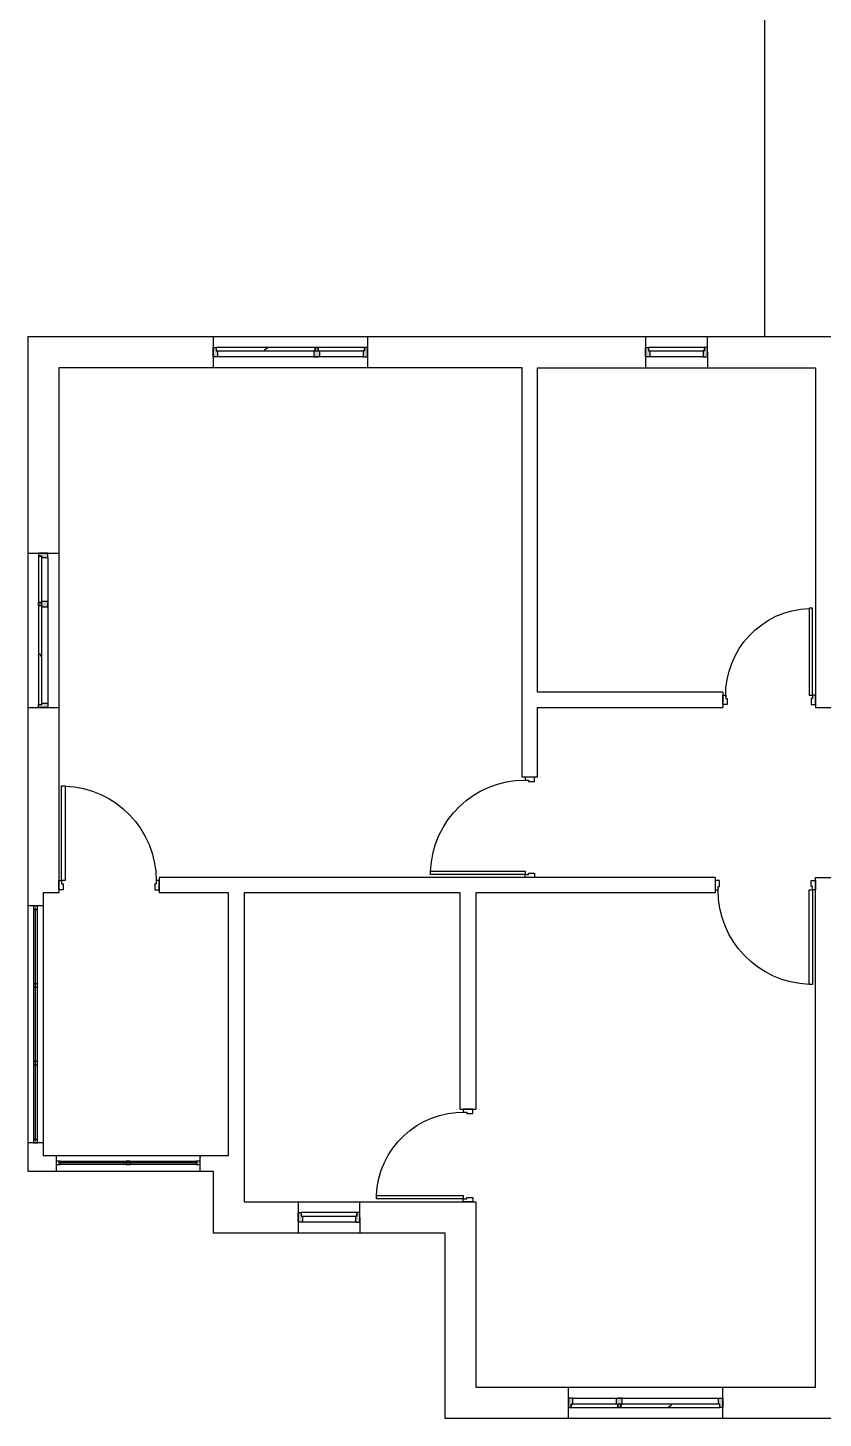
# Model space of a CAD drawing. Header units: inches. Extents: x 9745481 to 9746597, y 8297765 to 8298846.
# Drawn here: x 9745481 to 9745790, y 8297766 to 8298306 of the extents above; entities that cross this region are included whole.
import ezdxf

# ---------------------------------------------------------------- set-up
doc = ezdxf.new("R2010")
doc.units = ezdxf.units.IN
doc.header["$MEASUREMENT"] = 0
doc.layers.add('door', color=7, linetype='Continuous')
doc.layers.add('wall', color=7, linetype='Continuous')

# ---------------------------------------------------------------- blocks, each defined once
blk = doc.blocks.new('*U7')
at = {"layer": 'door'}
blk.add_lwpolyline([(-1.14, 1.83), (-1.14, 38.55), (-2.48, 38.55), (-2.48, 1.83)], close=True, dxfattribs=at)
for points in [[(-37.31, -1.83), (-39, -1.83), (-39, 1.83), (-37.86, 1.83), (-37.86, 0.49), (-37.31, 0.49), (-37.31, -1.83)], [(-1.69, -1.83), (0, -1.83), (0, 1.83), (-1.14, 1.83), (-1.14, 0.49), (-1.69, 0.49), (-1.69, -1.83)]]:
    blk.add_lwpolyline(points, dxfattribs=at)
blk.add_arc((-1.14, 1.83), 36.72, 92.0899, 180, dxfattribs=at)
blk = doc.blocks.new('3ftwide door')
at = {"layer": 'door'}
blk.add_lwpolyline([(1.14, 1.83), (1.14, 35.55), (2.48, 35.55), (2.48, 1.83)], close=True, dxfattribs=at)
for points in [[(1.69, -1.83), (0, -1.83), (0, 1.83), (1.14, 1.83), (1.14, 0.49), (1.69, 0.49), (1.69, -1.83)], [(34.31, -1.83), (36, -1.83), (36, 1.83), (34.86, 1.83), (34.86, 0.49), (34.31, 0.49), (34.31, -1.83)]]:
    blk.add_lwpolyline(points, dxfattribs=at)
blk.add_arc((1.14, 1.83), 33.73, 358.8617, 87.7243, dxfattribs=at)
blk = doc.blocks.new('*U8')
at = {"layer": 'door'}
for points in [[(-1.83, 34.31), (-1.83, 36), (1.83, 36), (1.83, 34.86), (0.49, 34.86), (0.49, 34.31), (-1.83, 34.31)], [(-1.83, 1.69), (-1.83, 0), (1.83, 0), (1.83, 1.14), (0.49, 1.14), (0.49, 1.69), (-1.83, 1.69)]]:
    blk.add_lwpolyline(points, dxfattribs=at)
blk.add_lwpolyline([(1.83, 1.14), (35.55, 1.14), (35.55, 2.48), (1.83, 2.48)], close=True, dxfattribs=at)
blk.add_arc((1.83, 1.14), 33.73, 2.2757, 91.1383, dxfattribs=at)
blk = doc.blocks.new('*U6')
at = {"layer": 'door'}
for points in [[(1.69, 1.83), (0, 1.83), (0, -1.83), (1.14, -1.83), (1.14, -0.49), (1.69, -0.49), (1.69, 1.83)], [(37.31, 1.83), (39, 1.83), (39, -1.83), (37.86, -1.83), (37.86, -0.49), (37.31, -0.49), (37.31, 1.83)]]:
    blk.add_lwpolyline(points, dxfattribs=at)
blk.add_lwpolyline([(1.14, -1.83), (1.14, -38.55), (2.48, -38.55), (2.48, -1.83)], close=True, dxfattribs=at)
blk.add_arc((1.14, -1.83), 36.72, 272.0899, 0, dxfattribs=at)
blk = doc.blocks.new('*U9')
at = {"layer": 'door'}
for points in [[(-1.83, 37.31), (-1.83, 39), (1.83, 39), (1.83, 37.86), (0.49, 37.86), (0.49, 37.31), (-1.83, 37.31)], [(-1.83, 1.69), (-1.83, 0), (1.83, 0), (1.83, 1.14), (0.49, 1.14), (0.49, 1.69), (-1.83, 1.69)]]:
    blk.add_lwpolyline(points, dxfattribs=at)
blk.add_lwpolyline([(1.83, 1.14), (38.55, 1.14), (38.55, 2.48), (1.83, 2.48)], close=True, dxfattribs=at)
blk.add_arc((1.83, 1.14), 36.72, 2.0899, 90, dxfattribs=at)
blk = doc.blocks.new('*U13')
at = {"layer": 'door'}
h = blk.add_hatch(color=256, dxfattribs=at)
h.dxf.hatch_style = 1
h.paths.add_polyline_path([(0.49, 30.14), (0.49, 30.69), (1.83, 30.69), (1.83, 31.83), (-1.83, 31.83), (-1.83, 30.89), (-1.83, 30.14)])
h.paths.add_polyline_path([(0.49, 10.9), (0.49, 11.45), (0.49, 13.14), (-1.83, 13.14), (-1.83, 12.39), (-1.83, 10.9)])
h.paths.add_polyline_path([(1.83, 11.45), (1.83, 12.59), (0.49, 12.59), (0.49, 11.45)])
h.paths.add_polyline_path([(1.83, -28.17), (1.83, -27.03), (0.49, -27.03), (0.49, -26.48), (-1.83, -26.48), (-1.83, -27.23), (-1.83, -28.17)])
for p, q in [((6, 31.83), (-6, 31.83)), ((-1.83, 30.14), (-1.83, -26.48)), ((0.49, 30.69), (1.83, 30.69)), ((0.49, 30.14), (0.49, 30.69)), ((0.49, 10.9), (0.49, 13.14)), ((0.49, 11.45), (1.83, 11.45)), ((1.83, 12.59), (1.83, 11.45)), ((0.86, -8.39), (0.49, -8.39)), ((1.83, -7.19), (1.46, -7.19)), ((0.49, -27.03), (0.49, -26.48)), ((6, -28.17), (-6, -28.17)), ((1.83, -27.03), (0.49, -27.03))]:
    blk.add_line(p, q, dxfattribs=at)
for points in [[(-1.83, 30.89), (-1.83, 31.83), (1.83, 31.83), (1.83, 30.69), (0.49, 30.69), (0.49, 30.14), (-1.83, 30.14), (-1.83, 30.89)], [(0.49, 11.45), (1.83, 11.45), (1.83, 12.59), (0.49, 12.59), (0.49, 13.14), (-1.83, 13.14), (-1.83, 12.39)], [(-1.83, 11.65), (-1.83, 12.59)], [(0.49, 12.59), (1.83, 12.59), (1.83, 11.45), (0.49, 11.45), (0.49, 10.9), (-1.83, 10.9), (-1.83, 11.65)], [(-1.83, 12.39), (-1.83, 11.45)], [(1.83, -7.19), (1.46, -7.19), (0.86, -8.39), (0.49, -8.39)], [(-1.83, -27.23), (-1.83, -28.17), (1.83, -28.17), (1.83, -27.03), (0.49, -27.03), (0.49, -26.48), (-1.83, -26.48), (-1.83, -27.23)]]:
    blk.add_lwpolyline(points, dxfattribs=at)
for points in [[(1.83, 30.69), (1.83, 12.59), (0.49, 12.59), (0.49, 30.69)], [(1.83, 11.45), (1.83, -27.03), (0.49, -27.03), (0.49, 11.45)]]:
    blk.add_lwpolyline(points, close=True, dxfattribs=at)
for p in [(1.83, 11.45), (1.83, -7.79)]:
    blk.add_point(p, dxfattribs=at)
blk = doc.blocks.new('2 feet window')
at = {"layer": 'door'}
h = blk.add_hatch(color=256, dxfattribs=at)
h.dxf.hatch_style = 1
h.paths.add_polyline_path([(-10.31, -0.67), (-10.86, -0.67), (-10.86, 0.67), (-12, 0.67), (-12, -1.16), (-12, -2.99), (-11.06, -2.99), (-10.31, -2.99)])
h.paths.add_polyline_path([(12, 0.67), (10.86, 0.67), (10.86, -0.67), (10.31, -0.67), (10.31, -2.99), (11.06, -2.99), (12, -2.99)])
for p, q in [((-12, -1.16), (-12, 4.84)), ((12, 4.84), (12, -7.16)), ((-12, -1.16), (-12, -7.16)), ((-10.31, -2.99), (10.31, -2.99))]:
    blk.add_line(p, q, dxfattribs=at)
for points in [[(-11.06, -2.99), (-12, -2.99), (-12, 0.67), (-10.86, 0.67), (-10.86, -0.67), (-10.31, -0.67), (-10.31, -2.99), (-11.06, -2.99)], [(11.06, -2.99), (12, -2.99), (12, 0.67), (10.86, 0.67), (10.86, -0.67), (10.31, -0.67), (10.31, -2.99), (11.06, -2.99)]]:
    blk.add_lwpolyline(points, dxfattribs=at)
blk.add_lwpolyline([(-10.86, 0.67), (10.86, 0.67), (10.86, -0.67), (-10.86, -0.67)], close=True, dxfattribs=at)
blk = doc.blocks.new('5 feet window')
at = {"layer": 'door'}
h = blk.add_hatch(color=256, dxfattribs=at)
h.dxf.hatch_style = 1
h.paths.add_polyline_path([(-28.31, 2.32), (-28.86, 2.32), (-28.86, 3.66), (-30, 3.66), (-30, 0), (-29.06, 0), (-28.31, 0)])
h.paths.add_polyline_path([(-9.07, 2.32), (-9.62, 2.32), (-11.31, 2.32), (-11.31, 0), (-10.56, 0), (-9.07, 0)])
h.paths.add_polyline_path([(-9.62, 3.66), (-10.76, 3.66), (-10.76, 2.32), (-9.62, 2.32)])
h.paths.add_polyline_path([(30, 3.66), (28.86, 3.66), (28.86, 2.32), (28.31, 2.32), (28.31, 0), (29.06, 0), (30, 0)])
for p, q in [((-30, 7.83), (-30, -4.17)), ((30, 7.83), (30, -4.17)), ((-28.86, 2.32), (-28.86, 3.66)), ((-28.31, 2.32), (-28.86, 2.32)), ((-28.31, 0), (28.31, 0)), ((-9.07, 2.32), (-11.31, 2.32)), ((-10.76, 3.66), (-9.62, 3.66)), ((-9.62, 2.32), (-9.62, 3.66)), ((9.02, 3.66), (9.02, 3.29)), ((10.22, 2.69), (10.22, 2.32)), ((28.86, 2.32), (28.31, 2.32)), ((28.86, 3.66), (28.86, 2.32))]:
    blk.add_line(p, q, dxfattribs=at)
for points in [[(-29.06, 0), (-30, 0), (-30, 3.66), (-28.86, 3.66), (-28.86, 2.32), (-28.31, 2.32), (-28.31, 0), (-29.06, 0)], [(-9.62, 2.32), (-9.62, 3.66), (-10.76, 3.66), (-10.76, 2.32), (-11.31, 2.32), (-11.31, 0), (-10.56, 0)], [(-10.76, 2.32), (-10.76, 3.66), (-9.62, 3.66), (-9.62, 2.32), (-9.07, 2.32), (-9.07, 0), (-9.82, 0)], [(9.02, 3.66), (9.02, 3.29), (10.22, 2.69), (10.22, 2.32)], [(29.06, 0), (30, 0), (30, 3.66), (28.86, 3.66), (28.86, 2.32), (28.31, 2.32), (28.31, 0), (29.06, 0)], [(-9.82, 0), (-10.76, 0)], [(-10.56, 0), (-9.62, 0)]]:
    blk.add_lwpolyline(points, dxfattribs=at)
for points in [[(-28.86, 3.66), (-10.76, 3.66), (-10.76, 2.32), (-28.86, 2.32)], [(-9.62, 3.66), (28.86, 3.66), (28.86, 2.32), (-9.62, 2.32)]]:
    blk.add_lwpolyline(points, close=True, dxfattribs=at)
for p in [(-9.62, 3.66), (9.62, 3.66)]:
    blk.add_point(p, dxfattribs=at)
blk = doc.blocks.new('*U12')
at = {"layer": 'door'}
h = blk.add_hatch(color=256, dxfattribs=at)
h.dxf.hatch_style = 1
h.paths.add_polyline_path([(28.31, 1.34), (28.86, 1.34), (28.86, 0), (30, 0), (30, 3.66), (29.06, 3.66), (28.31, 3.66)])
h.paths.add_polyline_path([(9.07, 1.34), (9.62, 1.34), (11.31, 1.34), (11.31, 3.66), (10.56, 3.66), (9.07, 3.66)])
h.paths.add_polyline_path([(9.62, 0), (10.76, 0), (10.76, 1.34), (9.62, 1.34)])
h.paths.add_polyline_path([(-30, 0), (-28.86, 0), (-28.86, 1.34), (-28.31, 1.34), (-28.31, 3.66), (-29.06, 3.66), (-30, 3.66)])
for p, q in [((-30, -4.17), (-30, 7.83)), ((30, -4.17), (30, 7.83)), ((-28.86, 0), (-28.86, 1.34)), ((-28.86, 1.34), (-28.31, 1.34)), ((28.31, 3.66), (-28.31, 3.66)), ((-10.22, 0.97), (-10.22, 1.34)), ((-9.02, 0), (-9.02, 0.37)), ((9.07, 1.34), (11.31, 1.34)), ((9.62, 1.34), (9.62, 0)), ((28.31, 1.34), (28.86, 1.34)), ((28.86, 1.34), (28.86, 0)), ((10.76, 0), (9.62, 0))]:
    blk.add_line(p, q, dxfattribs=at)
for points in [[(-29.06, 3.66), (-30, 3.66), (-30, 0), (-28.86, 0), (-28.86, 1.34), (-28.31, 1.34), (-28.31, 3.66), (-29.06, 3.66)], [(-9.02, 0), (-9.02, 0.37), (-10.22, 0.97), (-10.22, 1.34)], [(10.76, 1.34), (10.76, 0), (9.62, 0), (9.62, 1.34), (9.07, 1.34), (9.07, 3.66), (9.82, 3.66)], [(10.56, 3.66), (9.62, 3.66)], [(9.62, 1.34), (9.62, 0), (10.76, 0), (10.76, 1.34), (11.31, 1.34), (11.31, 3.66), (10.56, 3.66)], [(9.82, 3.66), (10.76, 3.66)], [(29.06, 3.66), (30, 3.66), (30, 0), (28.86, 0), (28.86, 1.34), (28.31, 1.34), (28.31, 3.66), (29.06, 3.66)]]:
    blk.add_lwpolyline(points, dxfattribs=at)
for points in [[(9.62, 0), (-28.86, 0), (-28.86, 1.34), (9.62, 1.34)], [(28.86, 0), (10.76, 0), (10.76, 1.34), (28.86, 1.34)]]:
    blk.add_lwpolyline(points, close=True, dxfattribs=at)
for p in [(-9.62, 0), (9.62, 0)]:
    blk.add_point(p, dxfattribs=at)
blk = doc.blocks.new('*U65')
at = {"layer": 'door'}
blk.add_lwpolyline([(-0.8, 0.65), (0.8, 0.65), (0.8, -0.65), (-0.8, -0.65)], close=True, dxfattribs=at)
blk = doc.blocks.new('*U66')
at = {"layer": 'door', "color": 0, "linetype": 'ByBlock', "lineweight": -2, "transparency": 16777216}
for p in [(9746531.13, 8297864.66), (9746558.33, 8297864.66), (9746585.53, 8297864.66)]:
    blk.add_blockref('*U65', p, dxfattribs=at)
blk = doc.blocks.new('*U67')
at = {"layer": 'door'}
blk.add_lwpolyline([(0.65, 0.8), (0.65, -0.8), (-0.65, -0.8), (-0.65, 0.8)], close=True, dxfattribs=at)
blk = doc.blocks.new('*U68')
at = {"layer": 'door', "color": 0, "linetype": 'ByBlock', "lineweight": -2, "transparency": 16777216, "rotation": 89.9999999989016}
for p in [(9746594.33, 8297963.71), (9746594.33, 8297933.53), (9746594.33, 8297903.35), (9746594.33, 8297873.16)]:
    blk.add_blockref('*U67', p, dxfattribs=at)
blk = doc.blocks.new('*U212')
at = {"layer": 'door'}
blk.add_lwpolyline([(-0.8, 0.65), (0.8, 0.65), (0.8, -0.65), (-0.8, -0.65)], close=True, dxfattribs=at)
blk = doc.blocks.new('*U213')
at = {"layer": 'door', "color": 0, "linetype": 'ByBlock', "lineweight": -2, "transparency": 16777216}
for p in [(9746531.13, 8297864.66), (9746558.33, 8297864.66), (9746585.53, 8297864.66)]:
    blk.add_blockref('*U212', p, dxfattribs=at)
blk = doc.blocks.new('*U214')
at = {"layer": 'door'}
blk.add_lwpolyline([(0.65, 0.8), (0.65, -0.8), (-0.65, -0.8), (-0.65, 0.8)], close=True, dxfattribs=at)
blk = doc.blocks.new('*U215')
at = {"layer": 'door', "color": 0, "linetype": 'ByBlock', "lineweight": -2, "transparency": 16777216, "rotation": 89.9999999989016}
for p in [(9746594.33, 8297963.71), (9746594.33, 8297933.53), (9746594.33, 8297903.35), (9746594.33, 8297873.16)]:
    blk.add_blockref('*U214', p, dxfattribs=at)
blk = doc.blocks.new('*U290')
at = {"layer": 'door'}
blk.add_lwpolyline([(-0.8, 0.65), (0.8, 0.65), (0.8, -0.65), (-0.8, -0.65)], close=True, dxfattribs=at)
blk = doc.blocks.new('*U291')
at = {"layer": 'door', "color": 0, "linetype": 'ByBlock', "lineweight": -2, "transparency": 16777216}
for p in [(9746531.13, 8297864.66), (9746558.33, 8297864.66), (9746585.53, 8297864.66)]:
    blk.add_blockref('*U290', p, dxfattribs=at)
blk = doc.blocks.new('*U292')
at = {"layer": 'door'}
blk.add_lwpolyline([(0.65, 0.8), (0.65, -0.8), (-0.65, -0.8), (-0.65, 0.8)], close=True, dxfattribs=at)
blk = doc.blocks.new('*U293')
at = {"layer": 'door', "color": 0, "linetype": 'ByBlock', "lineweight": -2, "transparency": 16777216, "rotation": 89.9999999989016}
for p in [(9746594.33, 8297963.71), (9746594.33, 8297933.53), (9746594.33, 8297903.35), (9746594.33, 8297873.16)]:
    blk.add_blockref('*U292', p, dxfattribs=at)
blk = doc.blocks.new('*U368')
at = {"layer": 'door'}
blk.add_lwpolyline([(-0.8, 0.65), (0.8, 0.65), (0.8, -0.65), (-0.8, -0.65)], close=True, dxfattribs=at)
blk = doc.blocks.new('*U369')
at = {"layer": 'door', "color": 0, "linetype": 'ByBlock', "lineweight": -2, "transparency": 16777216}
for p in [(9746531.13, 8297864.66), (9746558.33, 8297864.66), (9746585.53, 8297864.66)]:
    blk.add_blockref('*U368', p, dxfattribs=at)
blk = doc.blocks.new('*U370')
at = {"layer": 'door'}
blk.add_lwpolyline([(0.65, 0.8), (0.65, -0.8), (-0.65, -0.8), (-0.65, 0.8)], close=True, dxfattribs=at)
blk = doc.blocks.new('*U371')
at = {"layer": 'door', "color": 0, "linetype": 'ByBlock', "lineweight": -2, "transparency": 16777216, "rotation": 89.9999999989016}
for p in [(9746594.33, 8297963.71), (9746594.33, 8297933.53), (9746594.33, 8297903.35), (9746594.33, 8297873.16)]:
    blk.add_blockref('*U370', p, dxfattribs=at)
blk = doc.blocks.new('*U446')
at = {"layer": 'door'}
blk.add_lwpolyline([(-0.8, 0.65), (0.8, 0.65), (0.8, -0.65), (-0.8, -0.65)], close=True, dxfattribs=at)
blk = doc.blocks.new('*U447')
at = {"layer": 'door', "color": 0, "linetype": 'ByBlock', "lineweight": -2, "transparency": 16777216}
for p in [(9746531.13, 8297864.66), (9746558.33, 8297864.66), (9746585.53, 8297864.66)]:
    blk.add_blockref('*U446', p, dxfattribs=at)
blk = doc.blocks.new('*U448')
at = {"layer": 'door'}
blk.add_lwpolyline([(0.65, 0.8), (0.65, -0.8), (-0.65, -0.8), (-0.65, 0.8)], close=True, dxfattribs=at)
blk = doc.blocks.new('*U449')
at = {"layer": 'door', "color": 0, "linetype": 'ByBlock', "lineweight": -2, "transparency": 16777216, "rotation": 89.9999999989016}
for p in [(9746594.33, 8297963.71), (9746594.33, 8297933.53), (9746594.33, 8297903.35), (9746594.33, 8297873.16)]:
    blk.add_blockref('*U448', p, dxfattribs=at)

msp = doc.modelspace()

# ---------------------------------------------------------------- linework, layer by layer
for p, q in [((9745767.66, 8298185.51), (9745767.66, 8298425.51)), ((9745767.66, 8298185.51, 120), (9745767.66, 8298425.51, 120)), ((9745767.66, 8298185.51, 240), (9745767.66, 8298425.51, 240)), ((9745767.66, 8298185.51, 360), (9745767.66, 8298425.51, 360)), ((9745767.66, 8298185.51, 480), (9745767.66, 8298425.51, 480))]:
    msp.add_line(p, q)
at = {"layer": 'door'}
for p, q in [((9745487.33, 8297964.51), (9745481.33, 8297964.51)), ((9745487.33, 8297964.51, 120), (9745481.33, 8297964.51, 120)), ((9745487.33, 8297964.51, 240), (9745481.33, 8297964.51, 240)), ((9745487.33, 8297964.51, 360), (9745481.33, 8297964.51, 360)), ((9745487.33, 8297964.51, 480), (9745481.33, 8297964.51, 480)), ((9745484.33, 8297873.16), (9745484.33, 8297963.71)), ((9745484.33, 8297873.16, 120), (9745484.33, 8297963.71, 120)), ((9745484.33, 8297873.16, 240), (9745484.33, 8297963.71, 240)), ((9745484.33, 8297873.16, 360), (9745484.33, 8297963.71, 360)), ((9745484.33, 8297873.16, 480), (9745484.33, 8297963.71, 480)), ((9745487.33, 8297872.51), (9745481.33, 8297872.51)), ((9745487.33, 8297872.51, 120), (9745481.33, 8297872.51, 120)), ((9745487.33, 8297872.51, 240), (9745481.33, 8297872.51, 240)), ((9745487.33, 8297872.51, 360), (9745481.33, 8297872.51, 360)), ((9745487.33, 8297872.51, 480), (9745481.33, 8297872.51, 480)), ((9745492.33, 8297867.51), (9745492.33, 8297861.51)), ((9745492.33, 8297867.51, 120), (9745492.33, 8297861.51, 120)), ((9745492.33, 8297867.51, 240), (9745492.33, 8297861.51, 240)), ((9745492.33, 8297867.51, 360), (9745492.33, 8297861.51, 360)), ((9745492.33, 8297867.51, 480), (9745492.33, 8297861.51, 480)), ((9745548.33, 8297861.51), (9745548.33, 8297867.51)), ((9745548.33, 8297867.51), (9745548.33, 8297866.71)), ((9745548.33, 8297861.51, 120), (9745548.33, 8297867.51, 120)), ((9745548.33, 8297867.51, 120), (9745548.33, 8297866.71, 120)), ((9745548.33, 8297861.51, 240), (9745548.33, 8297867.51, 240)), ((9745548.33, 8297867.51, 240), (9745548.33, 8297866.71, 240)), ((9745548.33, 8297861.51, 360), (9745548.33, 8297867.51, 360)), ((9745548.33, 8297867.51, 360), (9745548.33, 8297866.71, 360)), ((9745548.33, 8297861.51, 480), (9745548.33, 8297867.51, 480)), ((9745548.33, 8297867.51, 480), (9745548.33, 8297866.71, 480)), ((9745547.53, 8297864.66), (9745493.13, 8297864.66)), ((9745547.53, 8297864.66, 120), (9745493.13, 8297864.66, 120)), ((9745547.53, 8297864.66, 240), (9745493.13, 8297864.66, 240)), ((9745547.53, 8297864.66, 360), (9745493.13, 8297864.66, 360)), ((9745547.53, 8297864.66, 480), (9745493.13, 8297864.66, 480))]:
    msp.add_line(p, q, dxfattribs=at)
for points in [[(9745485.13, 8297963.06), (9745483.53, 8297963.06), (9745483.53, 8297873.81), (9745485.13, 8297873.81)], [(9745546.73, 8297864.01), (9745493.93, 8297864.01), (9745493.93, 8297865.31), (9745546.73, 8297865.31)]]:
    msp.add_lwpolyline(points, close=True, dxfattribs=at)
for points, elevation in [([(9745485.13, 8297963.06), (9745483.53, 8297963.06), (9745483.53, 8297873.81), (9745485.13, 8297873.81)], 120), ([(9745485.13, 8297963.06), (9745483.53, 8297963.06), (9745483.53, 8297873.81), (9745485.13, 8297873.81)], 240), ([(9745485.13, 8297963.06), (9745483.53, 8297963.06), (9745483.53, 8297873.81), (9745485.13, 8297873.81)], 360), ([(9745485.13, 8297963.06), (9745483.53, 8297963.06), (9745483.53, 8297873.81), (9745485.13, 8297873.81)], 480), ([(9745546.73, 8297864.01), (9745493.93, 8297864.01), (9745493.93, 8297865.31), (9745546.73, 8297865.31)], 120), ([(9745546.73, 8297864.01), (9745493.93, 8297864.01), (9745493.93, 8297865.31), (9745546.73, 8297865.31)], 240), ([(9745546.73, 8297864.01), (9745493.93, 8297864.01), (9745493.93, 8297865.31), (9745546.73, 8297865.31)], 360), ([(9745546.73, 8297864.01), (9745493.93, 8297864.01), (9745493.93, 8297865.31), (9745546.73, 8297865.31)], 480)]:
    msp.add_lwpolyline(points, close=True, dxfattribs=dict(at, elevation=elevation))
at = {"layer": 'wall'}
for p, q in [((9745493.33, 8298185.51), (9745481.33, 8298185.51)), ((9745481.33, 8298185.51), (9745481.33, 8297861.51)), ((9745493.33, 8298185.51, 120), (9745481.33, 8298185.51, 120)), ((9745481.33, 8298185.51, 120), (9745481.33, 8297861.51, 120)), ((9745493.33, 8298185.51, 240), (9745481.33, 8298185.51, 240)), ((9745481.33, 8298185.51, 240), (9745481.33, 8297861.51, 240)), ((9745493.33, 8298185.51, 360), (9745481.33, 8298185.51, 360)), ((9745481.33, 8298185.51, 360), (9745481.33, 8297861.51, 360)), ((9745493.33, 8298185.51, 480), (9745481.33, 8298185.51, 480)), ((9745481.33, 8298185.51, 480), (9745481.33, 8297861.51, 480)), ((9745793.33, 8298185.51), (9745493.33, 8298185.51)), ((9745793.33, 8298185.51, 120), (9745493.33, 8298185.51, 120)), ((9745793.33, 8298185.51, 240), (9745493.33, 8298185.51, 240)), ((9745793.33, 8298185.51, 360), (9745493.33, 8298185.51, 360)), ((9745793.33, 8298185.51, 480), (9745493.33, 8298185.51, 480)), ((9745493.33, 8298173.51), (9745493.33, 8297969.51)), ((9745493.33, 8298173.51, 120), (9745493.33, 8297969.51, 120)), ((9745493.33, 8298173.51, 240), (9745493.33, 8297969.51, 240)), ((9745493.33, 8298173.51, 360), (9745493.33, 8297969.51, 360)), ((9745493.33, 8298173.51, 480), (9745493.33, 8297969.51, 480)), ((9745787.33, 8298173.51), (9745787.33, 8298041.51)), ((9745787.33, 8298173.51, 120), (9745787.33, 8298041.51, 120)), ((9745787.33, 8298173.51, 240), (9745787.33, 8298041.51, 240)), ((9745787.33, 8298173.51, 360), (9745787.33, 8298041.51, 360)), ((9745787.33, 8298173.51, 480), (9745787.33, 8298041.51, 480)), ((9745751.33, 8298047.51), (9745751.33, 8298041.51)), ((9745751.33, 8298047.51, 120), (9745751.33, 8298041.51, 120)), ((9745751.33, 8298047.51, 240), (9745751.33, 8298041.51, 240)), ((9745751.33, 8298047.51, 360), (9745751.33, 8298041.51, 360)), ((9745751.33, 8298047.51, 480), (9745751.33, 8298041.51, 480)), ((9745787.33, 8298041.51), (9745793.33, 8298041.51)), ((9745787.33, 8298041.51, 120), (9745793.33, 8298041.51, 120)), ((9745787.33, 8298041.51, 240), (9745793.33, 8298041.51, 240)), ((9745787.33, 8298041.51, 360), (9745793.33, 8298041.51, 360)), ((9745787.33, 8298041.51, 480), (9745793.33, 8298041.51, 480)), ((9745679.33, 8298014.51), (9745673.33, 8298014.51)), ((9745679.33, 8298014.51, 120), (9745673.33, 8298014.51, 120)), ((9745679.33, 8298014.51, 240), (9745673.33, 8298014.51, 240)), ((9745679.33, 8298014.51, 360), (9745673.33, 8298014.51, 360)), ((9745679.33, 8298014.51, 480), (9745673.33, 8298014.51, 480)), ((9745532.33, 8297975.51), (9745532.33, 8297969.51)), ((9745532.33, 8297975.51, 120), (9745532.33, 8297969.51, 120)), ((9745532.33, 8297975.51, 240), (9745532.33, 8297969.51, 240)), ((9745532.33, 8297975.51, 360), (9745532.33, 8297969.51, 360)), ((9745532.33, 8297975.51, 480), (9745532.33, 8297969.51, 480)), ((9745748.33, 8297975.51), (9745748.33, 8297969.51)), ((9745748.33, 8297975.51, 120), (9745748.33, 8297969.51, 120)), ((9745748.33, 8297975.51, 240), (9745748.33, 8297969.51, 240)), ((9745748.33, 8297975.51, 360), (9745748.33, 8297969.51, 360)), ((9745748.33, 8297975.51, 480), (9745748.33, 8297969.51, 480)), ((9745787.33, 8297975.51), (9745793.33, 8297975.51)), ((9745787.33, 8297975.51, 120), (9745793.33, 8297975.51, 120)), ((9745787.33, 8297975.51, 240), (9745793.33, 8297975.51, 240)), ((9745787.33, 8297975.51, 360), (9745793.33, 8297975.51, 360)), ((9745787.33, 8297975.51, 480), (9745793.33, 8297975.51, 480)), ((9745649.33, 8297885.51), (9745655.33, 8297885.51)), ((9745649.33, 8297885.51, 120), (9745655.33, 8297885.51, 120)), ((9745649.33, 8297885.51, 240), (9745655.33, 8297885.51, 240)), ((9745649.33, 8297885.51, 360), (9745655.33, 8297885.51, 360)), ((9745649.33, 8297885.51, 480), (9745655.33, 8297885.51, 480)), ((9745481.33, 8297861.51), (9745553.33, 8297861.51)), ((9745481.33, 8297861.51, 120), (9745553.33, 8297861.51, 120)), ((9745481.33, 8297861.51, 240), (9745553.33, 8297861.51, 240)), ((9745481.33, 8297861.51, 360), (9745553.33, 8297861.51, 360)), ((9745481.33, 8297861.51, 480), (9745553.33, 8297861.51, 480)), ((9745553.33, 8297861.51), (9745553.33, 8297837.51)), ((9745553.33, 8297861.51, 120), (9745553.33, 8297837.51, 120)), ((9745553.33, 8297861.51, 240), (9745553.33, 8297837.51, 240)), ((9745553.33, 8297861.51, 360), (9745553.33, 8297837.51, 360)), ((9745553.33, 8297861.51, 480), (9745553.33, 8297837.51, 480)), ((9745565.33, 8297849.51), (9745655.33, 8297849.51)), ((9745565.33, 8297849.51, 120), (9745655.33, 8297849.51, 120)), ((9745565.33, 8297849.51, 240), (9745655.33, 8297849.51, 240)), ((9745565.33, 8297849.51, 360), (9745655.33, 8297849.51, 360)), ((9745565.33, 8297849.51, 480), (9745655.33, 8297849.51, 480)), ((9745553.33, 8297837.51), (9745643.33, 8297837.51)), ((9745553.33, 8297837.51, 120), (9745643.33, 8297837.51, 120)), ((9745553.33, 8297837.51, 240), (9745643.33, 8297837.51, 240)), ((9745553.33, 8297837.51, 360), (9745643.33, 8297837.51, 360)), ((9745553.33, 8297837.51, 480), (9745643.33, 8297837.51, 480)), ((9745643.33, 8297837.51), (9745643.33, 8297777.51)), ((9745643.33, 8297837.51, 120), (9745643.33, 8297777.51, 120)), ((9745643.33, 8297837.51, 240), (9745643.33, 8297777.51, 240)), ((9745643.33, 8297837.51, 360), (9745643.33, 8297777.51, 360)), ((9745643.33, 8297837.51, 480), (9745643.33, 8297777.51, 480)), ((9745643.33, 8297777.51), (9745643.33, 8297765.51)), ((9745643.33, 8297777.51, 120), (9745643.33, 8297765.51, 120)), ((9745643.33, 8297777.51, 240), (9745643.33, 8297765.51, 240)), ((9745643.33, 8297777.51, 360), (9745643.33, 8297765.51, 360)), ((9745643.33, 8297777.51, 480), (9745643.33, 8297765.51, 480)), ((9745643.33, 8297765.51), (9745925.33, 8297765.51)), ((9745643.33, 8297765.51, 120), (9745925.33, 8297765.51, 120)), ((9745643.33, 8297765.51, 240), (9745925.33, 8297765.51, 240)), ((9745643.33, 8297765.51, 360), (9745925.33, 8297765.51, 360)), ((9745643.33, 8297765.51, 480), (9745925.33, 8297765.51, 480))]:
    msp.add_line(p, q, dxfattribs=at)
for points in [[(9745673.33, 8298014.51), (9745673.33, 8298173.51), (9745493.33, 8298173.51)], [(9745751.33, 8298047.51), (9745679.33, 8298047.51), (9745679.33, 8298173.51), (9745787.33, 8298173.51)], [(9745679.33, 8298014.51), (9745679.33, 8298041.51), (9745751.33, 8298041.51)], [(9745748.33, 8297975.51), (9745532.33, 8297975.51)], [(9745655.33, 8297849.51), (9745655.33, 8297777.51), (9745787.33, 8297777.51), (9745787.33, 8297975.51)], [(9745493.33, 8297969.51), (9745487.33, 8297969.51), (9745487.33, 8297867.51), (9745559.33, 8297867.51), (9745559.33, 8297969.51), (9745532.33, 8297969.51)], [(9745649.33, 8297885.51), (9745649.33, 8297969.51), (9745565.33, 8297969.51), (9745565.33, 8297849.51)], [(9745748.33, 8297969.51), (9745655.33, 8297969.51), (9745655.33, 8297885.51)]]:
    msp.add_lwpolyline(points, dxfattribs=at)
for points, elevation in [([(9745673.33, 8298014.51), (9745673.33, 8298173.51), (9745493.33, 8298173.51)], 120), ([(9745673.33, 8298014.51), (9745673.33, 8298173.51), (9745493.33, 8298173.51)], 240), ([(9745673.33, 8298014.51), (9745673.33, 8298173.51), (9745493.33, 8298173.51)], 360), ([(9745673.33, 8298014.51), (9745673.33, 8298173.51), (9745493.33, 8298173.51)], 480), ([(9745751.33, 8298047.51), (9745679.33, 8298047.51), (9745679.33, 8298173.51), (9745787.33, 8298173.51)], 120), ([(9745751.33, 8298047.51), (9745679.33, 8298047.51), (9745679.33, 8298173.51), (9745787.33, 8298173.51)], 240), ([(9745751.33, 8298047.51), (9745679.33, 8298047.51), (9745679.33, 8298173.51), (9745787.33, 8298173.51)], 360), ([(9745751.33, 8298047.51), (9745679.33, 8298047.51), (9745679.33, 8298173.51), (9745787.33, 8298173.51)], 480), ([(9745679.33, 8298014.51), (9745679.33, 8298041.51), (9745751.33, 8298041.51)], 120), ([(9745679.33, 8298014.51), (9745679.33, 8298041.51), (9745751.33, 8298041.51)], 240), ([(9745679.33, 8298014.51), (9745679.33, 8298041.51), (9745751.33, 8298041.51)], 360), ([(9745679.33, 8298014.51), (9745679.33, 8298041.51), (9745751.33, 8298041.51)], 480), ([(9745748.33, 8297975.51), (9745532.33, 8297975.51)], 120), ([(9745748.33, 8297975.51), (9745532.33, 8297975.51)], 240), ([(9745748.33, 8297975.51), (9745532.33, 8297975.51)], 360), ([(9745748.33, 8297975.51), (9745532.33, 8297975.51)], 480), ([(9745655.33, 8297849.51), (9745655.33, 8297777.51), (9745787.33, 8297777.51), (9745787.33, 8297975.51)], 120), ([(9745655.33, 8297849.51), (9745655.33, 8297777.51), (9745787.33, 8297777.51), (9745787.33, 8297975.51)], 240), ([(9745655.33, 8297849.51), (9745655.33, 8297777.51), (9745787.33, 8297777.51), (9745787.33, 8297975.51)], 360), ([(9745655.33, 8297849.51), (9745655.33, 8297777.51), (9745787.33, 8297777.51), (9745787.33, 8297975.51)], 480), ([(9745493.33, 8297969.51), (9745487.33, 8297969.51), (9745487.33, 8297867.51), (9745559.33, 8297867.51), (9745559.33, 8297969.51), (9745532.33, 8297969.51)], 120), ([(9745493.33, 8297969.51), (9745487.33, 8297969.51), (9745487.33, 8297867.51), (9745559.33, 8297867.51), (9745559.33, 8297969.51), (9745532.33, 8297969.51)], 240), ([(9745493.33, 8297969.51), (9745487.33, 8297969.51), (9745487.33, 8297867.51), (9745559.33, 8297867.51), (9745559.33, 8297969.51), (9745532.33, 8297969.51)], 360), ([(9745493.33, 8297969.51), (9745487.33, 8297969.51), (9745487.33, 8297867.51), (9745559.33, 8297867.51), (9745559.33, 8297969.51), (9745532.33, 8297969.51)], 480), ([(9745649.33, 8297885.51), (9745649.33, 8297969.51), (9745565.33, 8297969.51), (9745565.33, 8297849.51)], 120), ([(9745649.33, 8297885.51), (9745649.33, 8297969.51), (9745565.33, 8297969.51), (9745565.33, 8297849.51)], 240), ([(9745649.33, 8297885.51), (9745649.33, 8297969.51), (9745565.33, 8297969.51), (9745565.33, 8297849.51)], 360), ([(9745649.33, 8297885.51), (9745649.33, 8297969.51), (9745565.33, 8297969.51), (9745565.33, 8297849.51)], 480), ([(9745748.33, 8297969.51), (9745655.33, 8297969.51), (9745655.33, 8297885.51)], 120), ([(9745748.33, 8297969.51), (9745655.33, 8297969.51), (9745655.33, 8297885.51)], 240), ([(9745748.33, 8297969.51), (9745655.33, 8297969.51), (9745655.33, 8297885.51)], 360), ([(9745748.33, 8297969.51), (9745655.33, 8297969.51), (9745655.33, 8297885.51)], 480)]:
    msp.add_lwpolyline(points, dxfattribs=dict(at, elevation=elevation))

# ---------------------------------------------------------------- block references
at = {"layer": 'door', "xscale": -1, "rotation": 359.9999999882943}
for name, p in [('5 feet window', (9745583.33, 8298177.68)), ('5 feet window', (9745583.33, 8298177.68, 120)), ('5 feet window', (9745583.33, 8298177.68, 240)), ('5 feet window', (9745583.33, 8298177.68, 360)), ('5 feet window', (9745583.33, 8298177.68, 480)), ('2 feet window', (9745733.33, 8298180.67)), ('2 feet window', (9745733.33, 8298180.67, 120)), ('2 feet window', (9745733.33, 8298180.67, 240)), ('2 feet window', (9745733.33, 8298180.67, 360)), ('2 feet window', (9745733.33, 8298180.67, 480)), ('*U13', (9745487.33, 8298069.68)), ('*U13', (9745487.33, 8298069.68, 120)), ('*U13', (9745487.33, 8298069.68, 240)), ('*U13', (9745487.33, 8298069.68, 360)), ('*U13', (9745487.33, 8298069.68, 480)), ('3ftwide door', (9745787.33, 8298044.51)), ('3ftwide door', (9745787.33, 8298044.51, 120)), ('3ftwide door', (9745787.33, 8298044.51, 240)), ('3ftwide door', (9745787.33, 8298044.51, 360)), ('3ftwide door', (9745787.33, 8298044.51, 480)), ('*U9', (9745676.33, 8297975.51)), ('*U9', (9745676.33, 8297975.51, 120)), ('*U9', (9745676.33, 8297975.51, 240)), ('*U9', (9745676.33, 8297975.51, 360)), ('*U9', (9745676.33, 8297975.51, 480)), ('*U7', (9745493.33, 8297972.51)), ('*U7', (9745493.33, 8297972.51, 120)), ('*U7', (9745493.33, 8297972.51, 240)), ('*U7', (9745493.33, 8297972.51, 360)), ('*U7', (9745493.33, 8297972.51, 480)), ('*U6', (9745787.33, 8297972.51)), ('*U6', (9745787.33, 8297972.51, 120)), ('*U6', (9745787.33, 8297972.51, 240)), ('*U6', (9745787.33, 8297972.51, 360)), ('*U6', (9745787.33, 8297972.51, 480)), ('*U68', (19492078.67, 0)), ('*U215', (19492078.67, 0, 120)), ('*U293', (19492078.67, 0, 240)), ('*U371', (19492078.67, 0, 360)), ('*U449', (19492078.67, 0, 480)), ('*U8', (9745652.33, 8297849.51)), ('*U8', (9745652.33, 8297849.51, 120)), ('*U8', (9745652.33, 8297849.51, 240)), ('*U8', (9745652.33, 8297849.51, 360)), ('*U8', (9745652.33, 8297849.51, 480)), ('*U66', (19492078.67, 0)), ('*U213', (19492078.67, 0, 120)), ('*U291', (19492078.67, 0, 240)), ('*U369', (19492078.67, 0, 360)), ('*U447', (19492078.67, 0, 480)), ('2 feet window', (9745598.33, 8297844.67)), ('2 feet window', (9745598.33, 8297844.67, 120)), ('2 feet window', (9745598.33, 8297844.67, 240)), ('2 feet window', (9745598.33, 8297844.67, 360)), ('2 feet window', (9745598.33, 8297844.67, 480)), ('*U12', (9745721.33, 8297769.68)), ('*U12', (9745721.33, 8297769.68, 120)), ('*U12', (9745721.33, 8297769.68, 240)), ('*U12', (9745721.33, 8297769.68, 360)), ('*U12', (9745721.33, 8297769.68, 480))]:
    msp.add_blockref(name, p, dxfattribs=at)

doc.saveas('drawing.dxf')
